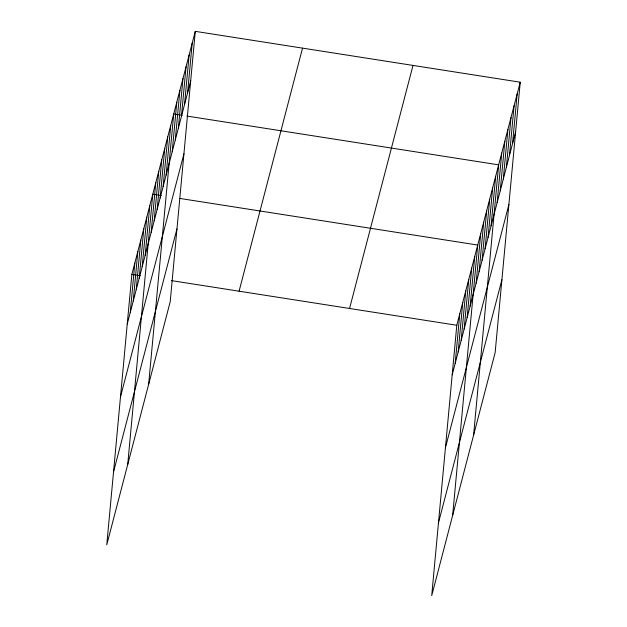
<?xml version="1.0" encoding="UTF-8"?>
<svg xmlns="http://www.w3.org/2000/svg" width="627" height="627" viewBox="0 0 627 627"><rect width="100%" height="100%" fill="white"/><g stroke="black" fill="none" stroke-linecap="round" stroke-linejoin="round"><path stroke-width="0.94" d="M195.287 31.35L131.85 274.414L106.77 544.8L170.207 301.736L195.287 31.35L520.23 82.2L495.15 352.586L431.713 595.65L456.793 325.264L520.23 82.2M130.236 312.56L134.844 262.956M133.23 301.101L137.83 251.498M136.224 289.643L140.824 240.039M139.21 278.184L143.81 228.581M142.204 266.726L146.804 217.122M145.19 255.26L149.79 205.664M127.704 464.583L152.784 194.205L161.249 195.53M151.178 232.343L155.778 182.747M154.164 220.884L158.764 171.289M157.158 209.426L161.758 159.83M160.144 197.967L164.744 148.372M163.138 186.509L167.738 136.905M166.131 175.051L170.732 125.447M148.638 384.375L173.718 113.989L182.183 115.313M172.198 151.789L176.798 102.185M175.278 139.978L179.886 90.382M178.366 128.174L182.966 78.571M181.446 116.371L186.047 66.768M184.526 104.56L189.127 54.964M187.606 92.757L192.207 43.153M455.186 363.409L459.787 313.806M458.172 351.951L462.773 302.347M461.166 340.492L465.767 290.889M464.152 329.034L468.753 279.43M467.146 317.575L471.747 267.972M470.14 306.117L474.741 256.514M452.647 515.441L477.727 245.055L180.067 198.469M476.12 283.2L480.721 233.597M479.106 271.742L483.707 222.138M482.1 260.283L486.701 210.68M485.086 248.825L489.695 199.221M488.08 237.367L492.681 187.763M491.074 225.908L495.675 176.305M473.581 435.224L498.661 164.846L186.885 116.05M497.14 202.639L501.741 153.035M500.228 190.835L504.829 141.232M503.309 179.024L507.909 129.428M506.389 167.221L510.989 117.617M509.469 155.418L514.069 105.814M512.549 143.607L517.15 94.011M127.25 324.018L190.686 80.954M120.486 396.875L183.93 153.811M113.526 471.943L176.963 228.879M239.083 291.194L302.52 48.13M349.56 308.484L413.005 65.42M452.192 374.868L515.629 131.803M445.436 447.725L508.873 204.661M438.469 522.793L501.906 279.728M131.85 274.414L140.315 275.739M171.359 280.598L456.793 325.264"/></g></svg>
